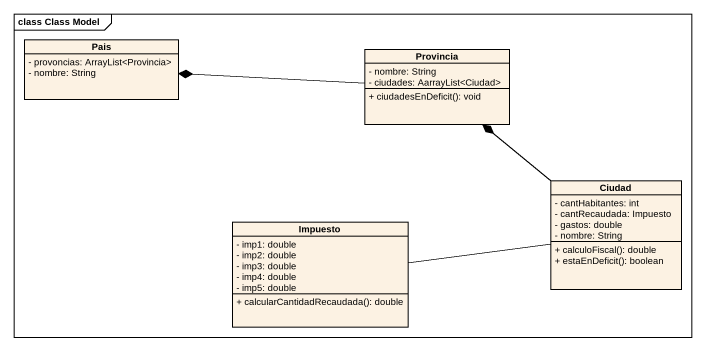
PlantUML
@startuml
mainframe class Class Model
hide circle
hide empty members
skinparam classAttributeIconSize 0
class Pais {
  - provoncias: ArrayList<Provincia>
  - nombre: String
}
class Provincia {
  - nombre: String
  - ciudades: AarrayList<Ciudad>
  + ciudadesEnDeficit(): void
}
class Ciudad {
  - cantHabitantes: int
  - cantRecaudada: Impuesto
  - gastos: double
  - nombre: String
  + calculoFiscal(): double
  + estaEnDeficit(): boolean
}
class Impuesto {
  - imp1: double
  - imp2: double
  - imp3: double
  - imp4: double
  - imp5: double
  + calcularCantidadRecaudada(): double
}
Provincia -left-* Pais
Ciudad -up-* Provincia
Impuesto -right- Ciudad
@enduml
